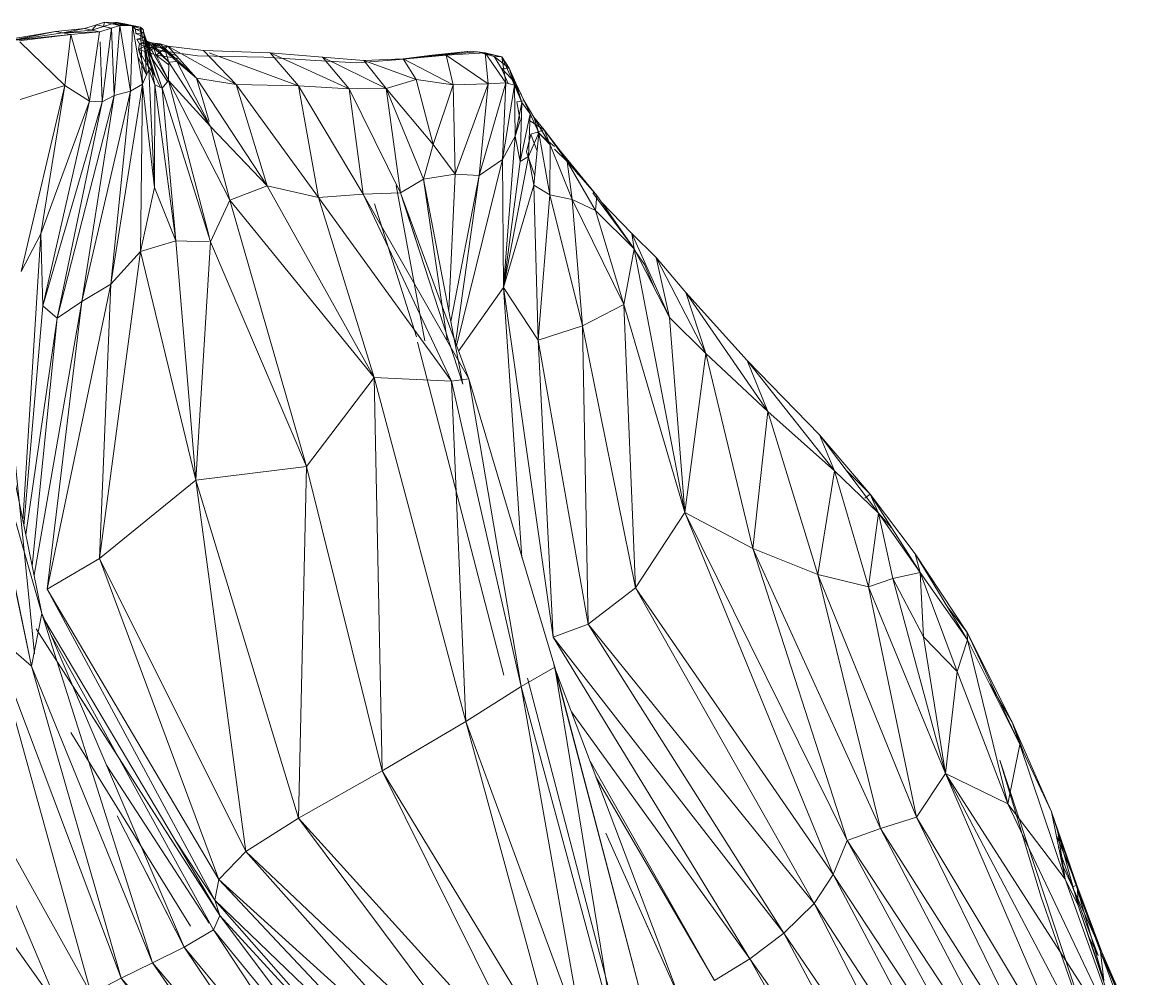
# Model space of a CAD drawing. Header units: millimetres. Extents: x -8591 to 211781, y -3000 to 31870.
# Drawn here: x -4726.5 to -4609.5, y 2641.4 to 2742.4 of the extents above; entities that cross this region are included whole.
import ezdxf

# ---------------------------------------------------------------- set-up
doc = ezdxf.new("R2010")
doc.units = ezdxf.units.MM
doc.layers.add('G-IMPT', color=8, linetype='Continuous', lineweight=9)
doc.layers.add('I-FURN', color=30, linetype='Continuous', lineweight=9)

# ---------------------------------------------------------------- blocks, each defined once
blk = doc.blocks.new('Artificial banana plant 1500mm - Family 4__C1-728657-Begane grond')
at = {"layer": 'G-IMPT'}
for p, q in [((-305.89, 85.25), (-305.03, 85.54)), ((-305.89, 85.25), (-305.03, 85.54)), ((-305.13, 85.09), (-305.03, 85.54)), ((-305.13, 85.09), (-305.03, 85.54)), ((-305.03, 85.54), (-303.68, 85.52)), ((-305.03, 85.54), (-303.68, 85.52)), ((-305.03, 85.54), (-304.27, 85.38)), ((-305.03, 85.54), (-304.27, 85.38)), ((-304.27, 85.38), (-303.68, 85.52)), ((-304.27, 85.38), (-303.68, 85.52)), ((-303.68, 85.52), (-302.92, 85.36)), ((-303.68, 85.52), (-302.92, 85.36)), ((-303.68, 85.52), (-302.82, 85.23)), ((-303.68, 85.52), (-302.82, 85.23)), ((-315.65, 83.65), (-310.2, 84.55)), ((-315.65, 83.65), (-310.2, 84.55)), ((-314.9, 83.6), (-310.2, 84.55)), ((-314.9, 83.6), (-310.2, 84.55)), ((-309.44, 84.41), (-314.9, 83.6)), ((-314.9, 83.6), (-309.44, 84.41)), ((-310.2, 84.55), (-307.15, 84.88)), ((-310.2, 84.55), (-307.15, 84.88)), ((-310.2, 84.55), (-309.44, 84.41)), ((-310.2, 84.55), (-309.44, 84.41)), ((-309.44, 84.41), (-307.15, 84.88)), ((-309.44, 84.41), (-307.15, 84.88)), ((-306.39, 84.71), (-309.44, 84.41)), ((-309.44, 84.41), (-306.39, 84.71)), ((-305.55, 84.54), (-309.44, 84.41)), ((-305.55, 84.54), (-309.44, 84.41)), ((-309.44, 84.41), (-308.61, 84.25)), ((-309.44, 84.41), (-308.61, 84.25)), ((-305.55, 84.54), (-308.61, 84.25)), ((-305.55, 84.54), (-308.61, 84.25)), ((-307.15, 84.88), (-305.89, 85.25)), ((-307.15, 84.88), (-305.89, 85.25)), ((-307.15, 84.88), (-306.39, 84.71)), ((-307.15, 84.88), (-306.39, 84.71)), ((-305.55, 84.54), (-306.63, 77.19)), ((-305.55, 84.54), (-306.63, 77.19)), ((-306.39, 84.71), (-305.89, 85.25)), ((-306.39, 84.71), (-305.89, 85.25)), ((-305.13, 85.09), (-306.39, 84.71)), ((-306.39, 84.71), (-305.13, 85.09)), ((-306.39, 84.71), (-305.55, 84.54)), ((-306.39, 84.71), (-305.55, 84.54)), ((-305.89, 85.25), (-305.13, 85.09)), ((-305.89, 85.25), (-305.13, 85.09)), ((-304.29, 84.91), (-305.55, 84.54)), ((-304.29, 84.91), (-305.55, 84.54)), ((-304.29, 84.91), (-305.27, 77.15)), ((-304.29, 84.91), (-305.27, 77.15)), ((-304.27, 85.38), (-305.13, 85.09)), ((-305.13, 85.09), (-304.27, 85.38)), ((-305.13, 85.09), (-304.29, 84.91)), ((-305.13, 85.09), (-304.29, 84.91)), ((-303.43, 85.2), (-304.29, 84.91)), ((-303.43, 85.2), (-304.29, 84.91)), ((-304.29, 84.91), (-304.02, 77.81)), ((-304.29, 84.91), (-304.02, 77.81)), ((-302.92, 85.36), (-304.27, 85.38)), ((-302.08, 85.2), (-304.27, 85.38)), ((-302.08, 85.2), (-304.27, 85.38)), ((-304.27, 85.38), (-303.43, 85.2)), ((-304.27, 85.38), (-303.43, 85.2)), ((-304.27, 85.38), (-302.92, 85.36)), ((-303.43, 85.2), (-304.02, 77.81)), ((-303.43, 85.2), (-304.02, 77.81)), ((-302.08, 85.2), (-303.43, 85.2)), ((-302.08, 85.2), (-303.43, 85.2)), ((-303.43, 85.2), (-302.29, 78.26)), ((-303.43, 85.2), (-302.29, 78.26)), ((-302.06, 85.13), (-302.92, 85.36)), ((-302.92, 85.36), (-302.08, 85.2)), ((-302.92, 85.36), (-302.08, 85.2)), ((-301.22, 85.01), (-302.92, 85.36)), ((-301.22, 85.01), (-302.92, 85.36)), ((-302.92, 85.36), (-302.06, 85.13)), ((-302.92, 85.36), (-302.82, 85.23)), ((-302.92, 85.36), (-302.82, 85.23)), ((-302.08, 85.2), (-302.29, 78.26)), ((-302.08, 85.2), (-302.29, 78.26)), ((-301.22, 85.01), (-302.08, 85.2)), ((-301.22, 85.01), (-302.08, 85.2)), ((-302.08, 85.2), (-301.02, 79)), ((-302.08, 85.2), (-301.02, 79)), ((-301.77, 84.8), (-302.06, 85.13)), ((-300.94, 84.76), (-302.06, 85.13)), ((-300.94, 84.76), (-302.06, 85.13)), ((-302.06, 85.13), (-301.22, 85.01)), ((-302.06, 85.13), (-301.22, 85.01)), ((-302.06, 85.13), (-301.77, 84.8)), ((-301.72, 84.34), (-301.77, 84.8)), ((-300.9, 84.41), (-301.77, 84.8)), ((-300.9, 84.41), (-301.77, 84.8)), ((-301.77, 84.8), (-300.94, 84.76)), ((-301.77, 84.8), (-300.94, 84.76)), ((-301.77, 84.8), (-301.72, 84.34)), ((-301.72, 84.34), (-300.9, 84.41)), ((-301.72, 84.34), (-300.9, 84.41)), ((-300.83, 83.93), (-301.72, 84.34)), ((-300.83, 83.93), (-301.72, 84.34)), ((-300.94, 84.76), (-301.22, 85.01)), ((-300.94, 84.76), (-301.22, 85.01)), ((-301.22, 85.01), (-300.34, 80.54)), ((-301.22, 85.01), (-300.34, 80.54)), ((-301.22, 85.01), (-301.02, 79)), ((-301.22, 85.01), (-301.02, 79)), ((-300.94, 84.76), (-299.73, 78.93)), ((-300.94, 84.76), (-299.73, 78.93)), ((-300.9, 84.41), (-300.94, 84.76)), ((-300.9, 84.41), (-300.94, 84.76)), ((-300.94, 84.76), (-300.34, 80.54)), ((-300.94, 84.76), (-300.34, 80.54)), ((-300.9, 84.41), (-298.95, 78.56)), ((-300.9, 84.41), (-298.95, 78.56)), ((-300.9, 84.41), (-299.73, 78.93)), ((-300.9, 84.41), (-299.73, 78.93)), ((-300.83, 83.93), (-300.9, 84.41)), ((-300.83, 83.93), (-300.9, 84.41)), ((-308.61, 84.25), (-314.9, 83.6)), ((-308.61, 84.25), (-314.9, 83.6)), ((-308.61, 84.25), (-314.09, 83.56)), ((-308.61, 84.25), (-314.09, 83.56)), ((-313.99, 83.46), (-309.22, 78.85)), ((-313.99, 83.46), (-309.22, 78.85)), ((-308.61, 84.25), (-309.22, 78.85)), ((-308.61, 84.25), (-309.22, 78.85)), ((-308.61, 84.25), (-306.63, 77.19)), ((-308.61, 84.25), (-306.63, 77.19)), ((-305.51, 83.46), (-305.27, 77.15)), ((-305.51, 83.46), (-305.27, 77.15)), ((-301.63, 83.77), (-300.83, 83.93)), ((-301.63, 83.77), (-300.83, 83.93)), ((-301.34, 83.26), (-301.63, 83.77)), ((-300.57, 83.53), (-301.63, 83.77)), ((-300.57, 83.53), (-301.63, 83.77)), ((-301.63, 83.77), (-301.34, 83.26)), ((-301.34, 83.26), (-301.45, 82.65)), ((-301.34, 83.26), (-301.45, 82.65)), ((-301.34, 83.26), (-300.57, 83.53)), ((-301.34, 83.26), (-300.57, 83.53)), ((-300.08, 83.36), (-301.34, 83.26)), ((-300.08, 83.36), (-301.34, 83.26)), ((-300.8, 82.99), (-301.34, 83.26)), ((-301.34, 83.26), (-300.8, 82.99)), ((-300.57, 83.53), (-300.83, 83.93)), ((-300.57, 83.53), (-300.83, 83.93)), ((-300.83, 83.93), (-298.95, 78.56)), ((-300.83, 83.93), (-298.95, 78.56)), ((-300.83, 83.93), (-298.29, 79.39)), ((-300.83, 83.93), (-298.29, 79.39)), ((-300.8, 82.99), (-300.08, 83.36)), ((-300.8, 82.99), (-300.08, 83.36)), ((-299.47, 83.3), (-300.8, 82.99)), ((-299.47, 83.3), (-300.8, 82.99)), ((-300.08, 83.36), (-300.57, 83.53)), ((-300.08, 83.36), (-300.57, 83.53)), ((-300.57, 83.53), (-298.26, 81.32)), ((-300.57, 83.53), (-298.26, 81.32)), ((-300.57, 83.53), (-298.29, 79.39)), ((-300.57, 83.53), (-298.29, 79.39)), ((-300.16, 82.86), (-299.47, 83.3)), ((-300.16, 82.86), (-299.47, 83.3)), ((-299.16, 83.27), (-300.16, 82.86)), ((-299.16, 83.27), (-300.16, 82.86)), ((-299.47, 83.3), (-300.08, 83.36)), ((-299.47, 83.3), (-300.08, 83.36)), ((-300.08, 83.36), (-298.62, 82.54)), ((-300.08, 83.36), (-298.62, 82.54)), ((-300.08, 83.36), (-298.26, 81.32)), ((-300.08, 83.36), (-298.26, 81.32)), ((-299.84, 82.81), (-299.16, 83.27)), ((-299.84, 82.81), (-299.16, 83.27)), ((-299.16, 83.27), (-299.47, 83.3)), ((-299.16, 83.27), (-299.47, 83.3)), ((-299.47, 83.3), (-297.4, 81.38)), ((-299.47, 83.3), (-297.4, 81.38)), ((-299.47, 83.3), (-298.62, 82.54)), ((-299.47, 83.3), (-298.62, 82.54)), ((-298.34, 83.02), (-299.16, 83.27)), ((-298.34, 83.02), (-299.16, 83.27)), ((-299.16, 83.27), (-295.32, 79.63)), ((-299.16, 83.27), (-295.32, 79.63)), ((-299.16, 83.27), (-297.4, 81.38)), ((-299.16, 83.27), (-297.4, 81.38)), ((-301.52, 81.92), (-300.65, 80.02)), ((-301.52, 81.92), (-300.65, 80.02)), ((-301.45, 82.65), (-300.8, 82.99)), ((-301.45, 82.65), (-300.8, 82.99)), ((-301.45, 82.65), (-300.78, 82.46)), ((-301.45, 82.65), (-300.78, 82.46)), ((-301.45, 82.65), (-300.65, 80.02)), ((-301.45, 82.65), (-300.65, 80.02)), ((-301.45, 82.65), (-300.68, 81.26)), ((-301.45, 82.65), (-300.68, 81.26)), ((-300.16, 82.86), (-300.8, 82.99)), ((-300.8, 82.99), (-300.16, 82.86)), ((-300.8, 82.99), (-300.78, 82.46)), ((-300.8, 82.99), (-300.78, 82.46)), ((-300.78, 82.46), (-300.16, 82.86)), ((-300.78, 82.46), (-300.16, 82.86)), ((-300.78, 82.46), (-300.45, 82.38)), ((-300.78, 82.46), (-300.45, 82.38)), ((-300.78, 82.46), (-300.68, 81.26)), ((-300.78, 82.46), (-300.68, 81.26)), ((-300.78, 82.46), (-299.68, 79.85)), ((-300.78, 82.46), (-299.68, 79.85)), ((-300.16, 82.86), (-300.45, 82.38)), ((-300.16, 82.86), (-300.45, 82.38)), ((-300.45, 82.38), (-299.84, 82.81)), ((-300.45, 82.38), (-299.84, 82.81)), ((-300.45, 82.38), (-299.59, 82.06)), ((-300.45, 82.38), (-299.59, 82.06)), ((-300.45, 82.38), (-299.68, 79.85)), ((-300.45, 82.38), (-299.68, 79.85)), ((-300.45, 82.38), (-298.38, 79.27)), ((-300.45, 82.38), (-298.38, 79.27)), ((-299.84, 82.81), (-300.16, 82.86)), ((-300.16, 82.86), (-299.84, 82.81)), ((-298.34, 83.02), (-299.84, 82.81)), ((-298.34, 83.02), (-299.84, 82.81)), ((-298.99, 82.51), (-299.84, 82.81)), ((-299.84, 82.81), (-298.99, 82.51)), ((-299.84, 82.81), (-299.59, 82.06)), ((-299.84, 82.81), (-299.59, 82.06)), ((-299.59, 82.06), (-298.99, 82.51)), ((-299.59, 82.06), (-298.99, 82.51)), ((-299.59, 82.06), (-297.18, 81.71)), ((-299.59, 82.06), (-297.18, 81.71)), ((-299.59, 82.06), (-298.24, 79.39)), ((-299.59, 82.06), (-298.24, 79.39)), ((-299.59, 82.06), (-298.26, 81.04)), ((-299.59, 82.06), (-298.26, 81.04)), ((-298.99, 82.51), (-298.34, 83.02)), ((-298.99, 82.51), (-298.34, 83.02)), ((-295.22, 82), (-298.99, 82.51)), ((-298.99, 82.51), (-295.22, 82)), ((-298.99, 82.51), (-297.47, 82.04)), ((-298.99, 82.51), (-297.47, 82.04)), ((-297.4, 81.38), (-298.62, 82.54)), ((-297.4, 81.38), (-298.62, 82.54)), ((-298.62, 82.54), (-298.26, 81.32)), ((-298.62, 82.54), (-298.26, 81.32)), ((-294.59, 82.54), (-298.34, 83.02)), ((-294.59, 82.54), (-298.34, 83.02)), ((-298.34, 83.02), (-291.12, 78.97)), ((-298.34, 83.02), (-291.12, 78.97)), ((-298.34, 83.02), (-295.32, 79.63)), ((-298.34, 83.02), (-295.32, 79.63)), ((-288.21, 81.85), (-295.22, 82)), ((-295.22, 82), (-288.21, 81.85)), ((-287.55, 82.3), (-294.59, 82.54)), ((-287.55, 82.3), (-294.59, 82.54)), ((-294.59, 82.54), (-291.12, 78.97)), ((-294.59, 82.54), (-291.12, 78.97)), ((-293.99, 82.32), (-284.56, 78.83)), ((-293.99, 82.32), (-284.56, 78.83)), ((-282, 81.85), (-287.55, 82.3)), ((-282, 81.85), (-287.55, 82.3)), ((-287.55, 82.3), (-279.21, 78.51)), ((-287.55, 82.3), (-279.21, 78.51)), ((-287.55, 82.3), (-284.56, 78.83)), ((-287.55, 82.3), (-284.56, 78.83)), ((-269.74, 82.07), (-274.25, 81.56)), ((-268.95, 82.07), (-274.25, 81.56)), ((-268.95, 82.07), (-274.25, 81.56)), ((-274.25, 81.56), (-270.47, 82.07)), ((-274.25, 81.56), (-270.47, 82.07)), ((-274.25, 81.56), (-269.74, 82.07)), ((-268.95, 82.07), (-273.49, 81.69)), ((-268.95, 82.07), (-273.49, 81.69)), ((-273.49, 81.65), (-270.47, 82.07)), ((-273.49, 81.65), (-270.47, 82.07)), ((-270.47, 82.07), (-266.38, 82.48)), ((-270.47, 82.07), (-266.38, 82.48)), ((-269.74, 82.07), (-266.38, 82.48)), ((-269.74, 82.07), (-266.38, 82.48)), ((-265.64, 82.4), (-269.74, 82.07)), ((-269.74, 82.07), (-265.64, 82.4)), ((-264.82, 82.3), (-268.95, 82.07)), ((-264.82, 82.3), (-268.95, 82.07)), ((-268.95, 82.07), (-264.52, 79.02)), ((-268.95, 82.07), (-264.52, 79.02)), ((-268.95, 82.07), (-268.19, 78.94)), ((-268.95, 82.07), (-268.19, 78.94)), ((-266.38, 82.48), (-265.64, 82.4)), ((-266.38, 82.48), (-265.64, 82.4)), ((-263.89, 81.92), (-265.64, 82.4)), ((-265.64, 82.4), (-264.82, 82.3)), ((-265.64, 82.4), (-264.82, 82.3)), ((-265.64, 82.4), (-263.89, 81.92)), ((-263.08, 81.88), (-264.82, 82.3)), ((-263.08, 81.88), (-264.82, 82.3)), ((-264.82, 82.3), (-262.65, 79.14)), ((-264.82, 82.3), (-262.65, 79.14)), ((-264.82, 82.3), (-264.52, 79.02)), ((-264.82, 82.3), (-264.52, 79.02)), ((-263.08, 81.88), (-264.81, 82.23)), ((-263.08, 81.88), (-264.81, 82.23)), ((-263.09, 80.66), (-263.89, 81.92)), ((-262.29, 80.69), (-263.89, 81.92)), ((-262.29, 80.69), (-263.89, 81.92)), ((-263.89, 81.92), (-263.08, 81.88)), ((-263.89, 81.92), (-263.08, 81.88)), ((-263.89, 81.92), (-263.09, 80.66)), ((-300.65, 80.02), (-300.68, 81.26)), ((-300.65, 80.02), (-300.68, 81.26)), ((-300.68, 81.26), (-299.68, 79.85)), ((-300.68, 81.26), (-299.68, 79.85)), ((-298.26, 81.32), (-298.29, 79.39)), ((-298.26, 81.32), (-298.29, 79.39)), ((-297.4, 81.38), (-298.26, 81.32)), ((-297.4, 81.38), (-298.26, 81.32)), ((-298.26, 81.32), (-293.85, 74.54)), ((-298.26, 81.32), (-293.85, 74.54)), ((-295.32, 79.63), (-297.4, 81.38)), ((-295.32, 79.63), (-297.4, 81.38)), ((-297.4, 81.38), (-293.99, 74.82)), ((-297.4, 81.38), (-293.99, 74.82)), ((-282.7, 81.51), (-288.21, 81.85)), ((-288.21, 81.85), (-282.7, 81.51)), ((-278.4, 81.25), (-282.7, 81.51)), ((-282.7, 81.51), (-278.4, 81.25)), ((-277.66, 81.49), (-282, 81.85)), ((-277.66, 81.49), (-282, 81.85)), ((-282, 81.85), (-275.28, 78.53)), ((-282, 81.85), (-275.28, 78.53)), ((-282, 81.85), (-279.21, 78.51)), ((-282, 81.85), (-279.21, 78.51)), ((-274.25, 81.56), (-278.4, 81.25)), ((-278.4, 81.25), (-274.25, 81.56)), ((-273.49, 81.69), (-277.66, 81.49)), ((-273.49, 81.69), (-277.66, 81.49)), ((-277.66, 81.49), (-272.11, 79.51)), ((-277.66, 81.49), (-272.11, 79.51)), ((-277.66, 81.49), (-275.28, 78.53)), ((-277.66, 81.49), (-275.28, 78.53)), ((-273.49, 81.69), (-268.19, 78.94)), ((-273.49, 81.69), (-268.19, 78.94)), ((-273.49, 81.69), (-272.11, 79.51)), ((-273.49, 81.69), (-272.11, 79.51)), ((-262.29, 80.69), (-263.08, 81.88)), ((-262.29, 80.69), (-263.08, 81.88)), ((-263.08, 81.88), (-261.72, 78.91)), ((-263.08, 81.88), (-261.72, 78.91)), ((-263.08, 81.88), (-262.65, 79.14)), ((-263.08, 81.88), (-262.65, 79.14)), ((-300.34, 80.54), (-301.02, 79)), ((-300.34, 80.54), (-301.02, 79)), ((-299.73, 78.93), (-300.34, 80.54)), ((-299.73, 78.93), (-300.34, 80.54)), ((-300.34, 80.54), (-299.76, 68.08)), ((-300.34, 80.54), (-299.76, 68.08)), ((-299.68, 79.85), (-299.12, 78.64)), ((-299.68, 79.85), (-299.12, 78.64)), ((-291.12, 78.97), (-295.32, 79.63)), ((-291.12, 78.97), (-295.32, 79.63)), ((-295.32, 79.63), (-287.87, 68.27)), ((-295.32, 79.63), (-287.87, 68.27)), ((-295.32, 79.63), (-293.99, 75.05)), ((-295.32, 79.63), (-293.99, 75.05)), ((-263.09, 80.66), (-262.29, 80.69)), ((-263.09, 80.66), (-262.29, 80.69)), ((-262.41, 79.08), (-263.09, 80.66)), ((-261.59, 79.09), (-263.09, 80.66)), ((-261.59, 79.09), (-263.09, 80.66)), ((-263.09, 80.66), (-262.41, 79.08)), ((-261.59, 79.09), (-262.29, 80.69)), ((-261.59, 79.09), (-262.29, 80.69)), ((-262.29, 80.69), (-260.97, 77.08)), ((-262.29, 80.69), (-260.97, 77.08)), ((-262.29, 80.69), (-261.72, 78.91)), ((-262.29, 80.69), (-261.72, 78.91)), ((-309.22, 78.85), (-313.95, 77.38)), ((-309.22, 78.85), (-313.95, 77.38)), ((-309.22, 78.85), (-313.83, 59.23)), ((-309.22, 78.85), (-313.83, 59.23)), ((-309.22, 78.85), (-311.78, 63.19)), ((-309.22, 78.85), (-311.78, 63.19)), ((-306.63, 77.19), (-309.22, 78.85)), ((-306.63, 77.19), (-309.22, 78.85)), ((-301.02, 79), (-304.38, 57.86)), ((-301.02, 79), (-304.38, 57.86)), ((-301.02, 79), (-302.29, 78.26)), ((-301.02, 79), (-302.29, 78.26)), ((-301.02, 79), (-301.23, 61.34)), ((-301.02, 79), (-301.23, 61.34)), ((-301.02, 79), (-299.76, 68.08)), ((-301.02, 79), (-299.76, 68.08)), ((-299.73, 78.93), (-299.76, 68.08)), ((-299.73, 78.93), (-299.76, 68.08)), ((-298.95, 78.56), (-299.73, 78.93)), ((-298.95, 78.56), (-299.73, 78.93)), ((-299.73, 78.93), (-297.52, 62.45)), ((-299.73, 78.93), (-297.52, 62.45)), ((-298.29, 79.39), (-298.95, 78.56)), ((-298.29, 79.39), (-298.95, 78.56)), ((-298.95, 78.56), (-293.85, 62.34)), ((-298.95, 78.56), (-293.85, 62.34)), ((-298.95, 78.56), (-297.52, 62.45)), ((-298.95, 78.56), (-297.52, 62.45)), ((-298.29, 79.39), (-293.85, 74.54)), ((-298.29, 79.39), (-293.85, 74.54)), ((-298.29, 79.39), (-291.79, 66.76)), ((-298.29, 79.39), (-291.79, 66.76)), ((-298.29, 79.39), (-293.99, 62.9)), ((-298.29, 79.39), (-293.99, 62.9)), ((-284.56, 78.83), (-291.12, 78.97)), ((-284.56, 78.83), (-291.12, 78.97)), ((-291.12, 78.97), (-282.45, 67.03)), ((-291.12, 78.97), (-282.45, 67.03)), ((-291.12, 78.97), (-287.87, 68.27)), ((-291.12, 78.97), (-287.87, 68.27)), ((-279.21, 78.51), (-284.56, 78.83)), ((-279.21, 78.51), (-284.56, 78.83)), ((-284.56, 78.83), (-277.72, 67.39)), ((-284.56, 78.83), (-277.72, 67.39)), ((-284.56, 78.83), (-282.45, 67.03)), ((-284.56, 78.83), (-282.45, 67.03)), ((-275.28, 78.53), (-279.21, 78.51)), ((-275.28, 78.53), (-279.21, 78.51)), ((-279.21, 78.51), (-273.77, 67.52)), ((-279.21, 78.51), (-273.77, 67.52)), ((-279.21, 78.51), (-277.72, 67.39)), ((-279.21, 78.51), (-277.72, 67.39)), ((-272.11, 79.51), (-275.28, 78.53)), ((-272.11, 79.51), (-275.28, 78.53)), ((-275.28, 78.53), (-270.31, 72.64)), ((-275.28, 78.53), (-270.31, 72.64)), ((-275.28, 78.53), (-271.34, 68.95)), ((-275.28, 78.53), (-271.34, 68.95)), ((-275.28, 78.53), (-273.77, 67.52)), ((-275.28, 78.53), (-273.77, 67.52)), ((-268.19, 78.94), (-272.11, 79.51)), ((-268.19, 78.94), (-272.11, 79.51)), ((-272.11, 79.51), (-270.31, 72.64)), ((-272.11, 79.51), (-270.31, 72.64)), ((-268.19, 78.94), (-270.31, 72.64)), ((-268.19, 78.94), (-270.31, 72.64)), ((-264.52, 79.02), (-268.19, 78.94)), ((-264.52, 79.02), (-268.19, 78.94)), ((-268.19, 78.94), (-267.98, 69.5)), ((-268.19, 78.94), (-267.98, 69.5)), ((-264.52, 79.02), (-267.98, 69.5)), ((-264.52, 79.02), (-267.98, 69.5)), ((-262.65, 79.14), (-265.45, 69.35)), ((-262.65, 79.14), (-265.45, 69.35)), ((-264.52, 79.02), (-265.45, 69.35)), ((-264.52, 79.02), (-265.45, 69.35)), ((-262.65, 79.14), (-264.52, 79.02)), ((-262.65, 79.14), (-264.52, 79.02)), ((-262.65, 79.14), (-262.99, 71.04)), ((-262.65, 79.14), (-262.99, 71.04)), ((-261.72, 78.91), (-262.99, 71.04)), ((-261.72, 78.91), (-262.99, 71.04)), ((-261.72, 78.91), (-262.65, 79.14)), ((-261.72, 78.91), (-262.65, 79.14)), ((-260.97, 77.08), (-261.72, 78.91)), ((-260.97, 77.08), (-261.72, 78.91)), ((-261.72, 78.91), (-261.67, 73.51)), ((-261.72, 78.91), (-261.67, 73.51)), ((-260.69, 77.25), (-261.59, 79.09)), ((-260.69, 77.25), (-261.59, 79.09)), ((-261.59, 79.09), (-260.08, 75.87)), ((-261.59, 79.09), (-260.08, 75.87)), ((-261.59, 79.09), (-260.97, 77.08)), ((-261.59, 79.09), (-260.97, 77.08)), ((-304.02, 77.81), (-310.05, 54.27)), ((-304.02, 77.81), (-310.05, 54.27)), ((-302.29, 78.26), (-307.44, 56.06)), ((-302.29, 78.26), (-307.44, 56.06)), ((-304.02, 77.81), (-307.44, 56.06)), ((-304.02, 77.81), (-307.44, 56.06)), ((-304.02, 77.81), (-305.27, 77.15)), ((-304.02, 77.81), (-305.27, 77.15)), ((-302.29, 78.26), (-304.38, 57.86)), ((-302.29, 78.26), (-304.38, 57.86)), ((-302.29, 78.26), (-304.02, 77.81)), ((-302.29, 78.26), (-304.02, 77.81)), ((-261.47, 77.12), (-260.69, 77.25)), ((-261.47, 77.12), (-260.69, 77.25)), ((-259.67, 75.52), (-260.69, 77.25)), ((-259.67, 75.52), (-260.69, 77.25)), ((-260.69, 77.25), (-259.16, 73.86)), ((-260.69, 77.25), (-259.16, 73.86)), ((-260.69, 77.25), (-260.08, 75.87)), ((-260.69, 77.25), (-260.08, 75.87)), ((-306.63, 77.19), (-311.78, 63.19)), ((-306.63, 77.19), (-311.78, 63.19)), ((-306.63, 77.19), (-311.56, 55.6)), ((-306.63, 77.19), (-311.56, 55.6)), ((-305.27, 77.15), (-311.56, 55.6)), ((-305.27, 77.15), (-311.56, 55.6)), ((-305.27, 77.15), (-310.05, 54.27)), ((-305.27, 77.15), (-310.05, 54.27)), ((-305.27, 77.15), (-306.63, 77.19)), ((-305.27, 77.15), (-306.63, 77.19)), ((-260.97, 77.08), (-261.67, 73.51)), ((-260.97, 77.08), (-261.67, 73.51)), ((-261.47, 77.12), (-261.13, 75.16)), ((-261.47, 77.12), (-261.13, 75.16)), ((-260.97, 77.08), (-261.13, 70.82)), ((-260.97, 77.08), (-261.13, 70.82)), ((-260.08, 75.87), (-260.97, 77.08)), ((-260.08, 75.87), (-260.97, 77.08)), ((-261.13, 75.16), (-261.65, 73.51)), ((-261.13, 75.16), (-261.65, 73.51)), ((-260.08, 75.87), (-261.13, 70.82)), ((-260.08, 75.87), (-261.13, 70.82)), ((-260.08, 75.87), (-260.26, 71.35)), ((-260.08, 75.87), (-260.26, 71.35)), ((-258.58, 74.18), (-260.22, 75.2)), ((-258.58, 74.18), (-260.22, 75.2)), ((-259.16, 73.86), (-260.08, 75.87)), ((-259.16, 73.86), (-260.08, 75.87)), ((-258.58, 74.18), (-259.67, 75.52)), ((-258.58, 74.18), (-259.67, 75.52)), ((-259.67, 75.52), (-257.97, 72.61)), ((-259.67, 75.52), (-257.97, 72.61)), ((-259.67, 75.52), (-259.16, 73.86)), ((-259.67, 75.52), (-259.16, 73.86)), ((-287.87, 68.27), (-293.85, 74.54)), ((-287.87, 68.27), (-293.85, 74.54)), ((-293.85, 74.54), (-291.79, 66.76)), ((-293.85, 74.54), (-291.79, 66.76)), ((-260, 73.73), (-260.46, 71.87)), ((-260, 73.73), (-260.46, 71.87)), ((-259.16, 73.86), (-260.26, 71.35)), ((-259.16, 73.86), (-260.26, 71.35)), ((-260, 73.73), (-259.32, 73.94)), ((-260, 73.73), (-259.32, 73.94)), ((-260, 73.73), (-259.34, 71.93)), ((-260, 73.73), (-259.34, 71.93)), ((-259.16, 73.86), (-259.67, 68.34)), ((-259.16, 73.86), (-259.67, 68.34)), ((-259.32, 73.94), (-258.58, 74.18)), ((-259.32, 73.94), (-258.58, 74.18)), ((-257.49, 72.43), (-259.32, 73.94)), ((-257.49, 72.43), (-259.32, 73.94)), ((-257.97, 72.61), (-259.16, 73.86)), ((-257.97, 72.61), (-259.16, 73.86)), ((-259.16, 73.86), (-258.01, 67.3)), ((-259.16, 73.86), (-258.01, 67.3)), ((-256.87, 71.92), (-258.58, 74.18)), ((-256.87, 71.92), (-258.58, 74.18)), ((-258.58, 74.18), (-256.16, 70.82)), ((-258.58, 74.18), (-256.16, 70.82)), ((-258.58, 74.18), (-257.97, 72.61)), ((-258.58, 74.18), (-257.97, 72.61)), ((-270.31, 72.64), (-271.34, 68.95)), ((-270.31, 72.64), (-271.34, 68.95)), ((-267.98, 69.5), (-270.31, 72.64)), ((-267.98, 69.5), (-270.31, 72.64)), ((-261.67, 73.51), (-262.99, 71.04)), ((-261.67, 73.51), (-262.99, 71.04)), ((-261.67, 73.51), (-262.89, 57.52)), ((-261.67, 73.51), (-262.89, 57.52)), ((-261.13, 70.82), (-261.67, 73.51)), ((-261.13, 70.82), (-261.67, 73.51)), ((-257.97, 72.61), (-258.01, 67.3)), ((-257.97, 72.61), (-258.01, 67.3)), ((-257.97, 72.61), (-255.64, 66.83)), ((-257.97, 72.61), (-255.64, 66.83)), ((-260.46, 71.87), (-259.58, 69.31)), ((-260.46, 71.87), (-259.58, 69.31)), ((-256.16, 70.82), (-257.49, 72.13)), ((-256.16, 70.82), (-257.49, 72.13)), ((-256.87, 71.92), (-253.03, 67.24)), ((-256.87, 71.92), (-253.03, 67.24)), ((-254.96, 69.44), (-256.87, 71.92)), ((-254.96, 69.44), (-256.87, 71.92)), ((-262.99, 71.04), (-267.85, 51.37)), ((-262.99, 71.04), (-267.85, 51.37)), ((-262.99, 71.04), (-265.45, 69.35)), ((-262.99, 71.04), (-265.45, 69.35)), ((-262.99, 71.04), (-262.89, 57.52)), ((-262.99, 71.04), (-262.89, 57.52)), ((-260.26, 71.35), (-262.89, 57.52)), ((-260.26, 71.35), (-262.89, 57.52)), ((-261.13, 70.82), (-262.89, 57.52)), ((-261.13, 70.82), (-262.89, 57.52)), ((-260.26, 71.35), (-261.13, 70.82)), ((-260.26, 71.35), (-261.13, 70.82)), ((-259.67, 68.34), (-260.26, 71.35)), ((-259.67, 68.34), (-260.26, 71.35)), ((-253.03, 67.24), (-256.16, 70.82)), ((-253.03, 67.24), (-256.16, 70.82)), ((-256.16, 70.82), (-253.17, 65.64)), ((-256.16, 70.82), (-253.17, 65.64)), ((-256.16, 70.82), (-255.64, 66.83)), ((-256.16, 70.82), (-255.64, 66.83)), ((-267.98, 69.5), (-271.34, 68.95)), ((-267.98, 69.5), (-271.34, 68.95)), ((-267.98, 69.5), (-268.68, 55.14)), ((-267.98, 69.5), (-268.68, 55.14)), ((-265.45, 69.35), (-268.45, 53.94)), ((-265.45, 69.35), (-268.45, 53.94)), ((-265.45, 69.35), (-267.98, 69.5)), ((-265.45, 69.35), (-267.98, 69.5)), ((-265.45, 69.35), (-267.95, 51.65)), ((-265.45, 69.35), (-267.95, 51.65)), ((-299.76, 68.08), (-301.23, 61.34)), ((-299.76, 68.08), (-301.23, 61.34)), ((-297.52, 62.45), (-299.76, 68.08)), ((-297.52, 62.45), (-299.76, 68.08)), ((-287.87, 68.27), (-291.79, 66.76)), ((-287.87, 68.27), (-291.79, 66.76)), ((-282.45, 67.03), (-287.87, 68.27)), ((-282.45, 67.03), (-287.87, 68.27)), ((-287.87, 68.27), (-276.55, 48.02)), ((-287.87, 68.27), (-276.55, 48.02)), ((-274.24, 68.31), (-271.19, 51.88)), ((-271.34, 68.95), (-273.77, 67.52)), ((-271.34, 68.95), (-273.77, 67.52)), ((-271.34, 68.95), (-270.49, 63.2)), ((-271.34, 68.95), (-268.84, 51.96)), ((-271.34, 68.95), (-267.18, 47.31)), ((-271.34, 68.95), (-267.18, 47.31)), ((-259.67, 68.34), (-262.89, 57.52)), ((-259.67, 68.34), (-262.89, 57.52)), ((-258.01, 67.3), (-259.67, 68.34)), ((-258.01, 67.3), (-259.67, 68.34)), ((-259.67, 68.34), (-259.22, 51.97)), ((-259.67, 68.34), (-259.22, 51.97)), ((-291.79, 66.76), (-293.85, 62.34)), ((-291.79, 66.76), (-293.85, 62.34)), ((-291.79, 66.76), (-276.55, 48.02)), ((-291.79, 66.76), (-276.55, 48.02)), ((-291.79, 66.76), (-283.71, 38.62)), ((-291.79, 66.76), (-283.71, 38.62)), ((-277.72, 67.39), (-282.45, 67.03)), ((-277.72, 67.39), (-282.45, 67.03)), ((-282.45, 67.03), (-268.38, 47.64)), ((-282.45, 67.03), (-268.38, 47.64)), ((-282.45, 67.03), (-276.55, 48.02)), ((-282.45, 67.03), (-276.55, 48.02)), ((-273.77, 67.52), (-277.72, 67.39)), ((-273.77, 67.52), (-277.72, 67.39)), ((-277.72, 67.39), (-266.57, 47.87)), ((-277.72, 67.39), (-266.57, 47.87)), ((-277.72, 67.39), (-268.38, 47.64)), ((-277.72, 67.39), (-268.38, 47.64)), ((-273.77, 67.52), (-271.88, 61.72)), ((-273.77, 67.52), (-267.18, 47.31)), ((-273.77, 67.52), (-266.57, 47.87)), ((-273.77, 67.52), (-266.57, 47.87)), ((-258.01, 67.3), (-259.22, 51.97)), ((-258.01, 67.3), (-259.22, 51.97)), ((-255.64, 66.83), (-258.01, 67.3)), ((-255.64, 66.83), (-258.01, 67.3)), ((-258.01, 67.3), (-254.53, 53.46)), ((-258.01, 67.3), (-254.53, 53.46)), ((-250.18, 55.74), (-255.64, 66.83)), ((-250.18, 55.74), (-255.64, 66.83)), ((-253.17, 65.64), (-255.64, 66.83)), ((-253.17, 65.64), (-255.64, 66.83)), ((-255.64, 66.83), (-254.53, 53.46)), ((-255.64, 66.83), (-254.53, 53.46)), ((-253.47, 67.51), (-249.07, 61.61)), ((-253.47, 67.51), (-249.07, 61.61)), ((-253.03, 67.24), (-253.17, 65.64)), ((-253.03, 67.24), (-253.17, 65.64)), ((-249.07, 61.61), (-253.03, 67.24)), ((-249.07, 61.61), (-253.03, 67.24)), ((-276.52, 66.37), (-272.07, 52.3)), ((-249.07, 61.61), (-253.17, 65.64)), ((-249.07, 61.61), (-253.17, 65.64)), ((-250.18, 55.74), (-253.17, 65.64)), ((-250.18, 55.74), (-253.17, 65.64)), ((-249.34, 63.24), (-252.57, 66.58)), ((-249.34, 63.24), (-252.57, 66.58)), ((-311.78, 63.19), (-313.83, 59.23)), ((-311.78, 63.19), (-313.83, 59.23)), ((-311.78, 63.19), (-313.65, 32.83)), ((-311.78, 63.19), (-313.65, 32.83)), ((-311.56, 55.6), (-311.78, 63.19)), ((-311.56, 55.6), (-311.78, 63.19)), ((-246.76, 60.7), (-249.34, 63.24)), ((-246.76, 60.7), (-249.34, 63.24)), ((-249.34, 63.24), (-245.37, 54.37)), ((-249.34, 63.24), (-245.37, 54.37)), ((-249.34, 63.24), (-249.07, 61.61)), ((-249.34, 63.24), (-249.07, 61.61)), ((-297.52, 62.45), (-301.23, 61.34)), ((-297.52, 62.45), (-301.23, 61.34)), ((-293.99, 62.35), (-297.52, 62.45)), ((-293.99, 62.35), (-297.52, 62.45)), ((-297.52, 62.45), (-295.4, 37.19)), ((-297.52, 62.45), (-295.4, 37.19)), ((-293.85, 62.34), (-295.4, 37.19)), ((-293.85, 62.34), (-295.4, 37.19)), ((-293.85, 62.34), (-283.71, 38.62)), ((-293.85, 62.34), (-283.71, 38.62)), ((-301.23, 61.34), (-305.56, 28.89)), ((-301.23, 61.34), (-305.56, 28.89)), ((-301.23, 61.34), (-304.38, 57.86)), ((-301.23, 61.34), (-304.38, 57.86)), ((-301.23, 61.34), (-295.4, 37.19)), ((-301.23, 61.34), (-295.4, 37.19)), ((-249.07, 61.61), (-250.18, 55.74)), ((-249.07, 61.61), (-250.18, 55.74)), ((-245.37, 54.37), (-249.07, 61.61)), ((-245.37, 54.37), (-249.07, 61.61)), ((-249.07, 61.61), (-243.74, 33.77)), ((-249.07, 61.61), (-243.74, 33.77)), ((-248.86, 61.21), (-247.99, 59.94)), ((-248.86, 61.21), (-247.99, 59.94)), ((-247.99, 59.94), (-246.97, 57.51)), ((-247.99, 59.94), (-246.97, 57.51)), ((-243.64, 56.98), (-246.76, 60.7)), ((-243.64, 56.98), (-246.76, 60.7)), ((-246.76, 60.7), (-241.5, 50.54)), ((-246.76, 60.7), (-241.5, 50.54)), ((-246.76, 60.7), (-245.37, 54.37)), ((-246.76, 60.7), (-245.37, 54.37)), ((-304.38, 57.86), (-311.08, 25.68)), ((-304.38, 57.86), (-311.08, 25.68)), ((-304.38, 57.86), (-307.44, 56.06)), ((-304.38, 57.86), (-307.44, 56.06)), ((-304.38, 57.86), (-305.56, 28.89)), ((-304.38, 57.86), (-305.56, 28.89)), ((-262.89, 57.52), (-267.64, 50.79)), ((-262.89, 57.52), (-267.64, 50.79)), ((-259.22, 51.97), (-262.89, 57.52)), ((-259.22, 51.97), (-262.89, 57.52)), ((-262.89, 57.52), (-257.63, 20.59)), ((-262.89, 57.52), (-257.63, 20.59)), ((-262.89, 57.52), (-260.94, 29.02)), ((-262.89, 57.52), (-260.94, 29.02)), ((-237.14, 49.8), (-243.64, 56.98)), ((-237.14, 49.8), (-243.64, 56.98)), ((-243.64, 56.98), (-234.95, 44.42)), ((-243.64, 56.98), (-234.95, 44.42)), ((-243.64, 56.98), (-241.5, 50.54)), ((-243.64, 56.98), (-241.5, 50.54)), ((-311.56, 55.6), (-313.55, 32.34)), ((-311.56, 55.6), (-313.55, 32.34)), ((-307.44, 56.06), (-312.48, 27.14)), ((-307.44, 56.06), (-312.48, 27.14)), ((-310.05, 54.27), (-311.56, 55.6)), ((-310.05, 54.27), (-311.56, 55.6)), ((-307.44, 56.06), (-311.08, 25.68)), ((-307.44, 56.06), (-311.08, 25.68)), ((-307.44, 56.06), (-310.05, 54.27)), ((-307.44, 56.06), (-310.05, 54.27)), ((-250.18, 55.74), (-254.53, 53.46)), ((-250.18, 55.74), (-254.53, 53.46)), ((-243.74, 33.77), (-250.18, 55.74)), ((-243.74, 33.77), (-250.18, 55.74)), ((-250.18, 55.74), (-248.96, 25.8)), ((-250.18, 55.74), (-248.96, 25.8)), ((-318.11, 54.44), (-311.65, 23.11)), ((-318.11, 54.44), (-311.65, 23.11)), ((-310.05, 54.27), (-313.36, 31.42)), ((-310.05, 54.27), (-313.36, 31.42)), ((-310.05, 54.27), (-312.69, 28.14)), ((-310.05, 54.27), (-312.69, 28.14)), ((-241.5, 50.54), (-245.37, 54.37)), ((-241.5, 50.54), (-245.37, 54.37)), ((-245.37, 54.37), (-243.74, 33.77)), ((-245.37, 54.37), (-243.74, 33.77)), ((-320.22, 52.9), (-311.65, 23.11)), ((-320.22, 52.9), (-311.65, 23.11)), ((-320.22, 52.9), (-312.74, 17.52)), ((-320.22, 52.9), (-312.74, 17.52)), ((-254.53, 53.46), (-259.22, 51.97)), ((-254.53, 53.46), (-259.22, 51.97)), ((-248.96, 25.8), (-254.53, 53.46)), ((-248.96, 25.8), (-254.53, 53.46)), ((-254.53, 53.46), (-253.95, 21.96)), ((-254.53, 53.46), (-253.95, 21.96)), ((-315.76, 51.78), (-312.42, 18.82)), ((-315.76, 51.78), (-312.42, 18.82)), ((-271.96, 51.76), (-262.84, 16.58)), ((-259.22, 51.97), (-253.95, 21.96)), ((-259.22, 51.97), (-253.95, 21.96)), ((-259.22, 51.97), (-257.63, 20.59)), ((-259.22, 51.97), (-257.63, 20.59)), ((-241.5, 50.54), (-243.74, 33.77)), ((-241.5, 50.54), (-243.74, 33.77)), ((-234.95, 44.42), (-241.5, 50.54)), ((-234.95, 44.42), (-241.5, 50.54)), ((-241.5, 50.54), (-236.54, 29.97)), ((-241.5, 50.54), (-236.54, 29.97)), ((-319.39, 49.56), (-312.74, 17.52)), ((-319.39, 49.56), (-312.74, 17.52)), ((-229.52, 41.96), (-237.14, 49.8)), ((-229.52, 41.96), (-237.14, 49.8)), ((-237.14, 49.8), (-227.94, 38.17)), ((-237.14, 49.8), (-227.94, 38.17)), ((-237.14, 49.8), (-234.95, 44.42)), ((-237.14, 49.8), (-234.95, 44.42)), ((-276.55, 48.02), (-283.71, 38.62)), ((-276.55, 48.02), (-283.71, 38.62)), ((-268.38, 47.64), (-276.55, 48.02)), ((-268.38, 47.64), (-276.55, 48.02)), ((-276.55, 48.02), (-266.87, 11.69)), ((-276.55, 48.02), (-266.87, 11.69)), ((-276.55, 48.02), (-275.72, 6.47)), ((-276.55, 48.02), (-275.72, 6.47)), ((-266.57, 47.87), (-268.38, 47.64)), ((-266.57, 47.87), (-268.38, 47.64)), ((-268.38, 47.64), (-261.04, 15.38)), ((-268.38, 47.64), (-261.04, 15.38)), ((-268.38, 47.64), (-266.87, 11.69)), ((-268.38, 47.64), (-266.87, 11.69)), ((-266.57, 47.87), (-257.47, 17.41)), ((-266.57, 47.87), (-257.47, 17.41)), ((-266.57, 47.87), (-261.04, 15.38)), ((-266.57, 47.87), (-261.04, 15.38)), ((-234.95, 44.42), (-236.54, 29.97)), ((-234.95, 44.42), (-236.54, 29.97)), ((-227.94, 38.17), (-234.95, 44.42)), ((-227.94, 38.17), (-234.95, 44.42)), ((-234.95, 44.42), (-229.7, 27.2)), ((-234.95, 44.42), (-229.7, 27.2)), ((-224.16, 35.7), (-229.52, 41.96)), ((-224.16, 35.7), (-229.52, 41.96)), ((-229.52, 41.96), (-223.28, 33.68)), ((-229.52, 41.96), (-223.28, 33.68)), ((-229.52, 41.96), (-227.94, 38.17)), ((-229.52, 41.96), (-227.94, 38.17)), ((-283.71, 38.62), (-295.4, 37.19)), ((-283.71, 38.62), (-295.4, 37.19)), ((-283.71, 38.62), (-284.55, 1.49)), ((-283.71, 38.62), (-284.55, 1.49)), ((-283.71, 38.62), (-275.72, 6.47)), ((-283.71, 38.62), (-275.72, 6.47)), ((-227.94, 38.17), (-229.7, 27.2)), ((-227.94, 38.17), (-229.7, 27.2)), ((-223.28, 33.68), (-227.94, 38.17)), ((-223.28, 33.68), (-227.94, 38.17)), ((-227.94, 38.17), (-224.35, 25.91)), ((-227.94, 38.17), (-224.35, 25.91)), ((-224.16, 35.7), (-226.67, 38.18)), ((-224.16, 35.7), (-226.67, 38.18)), ((-295.4, 37.19), (-305.56, 28.89)), ((-295.4, 37.19), (-305.56, 28.89)), ((-295.4, 37.19), (-284.55, 1.49)), ((-295.4, 37.19), (-284.55, 1.49)), ((-295.4, 37.19), (-290.1, -2.06)), ((-295.4, 37.19), (-290.1, -2.06)), ((-224.72, 35.28), (-224.16, 35.7)), ((-224.72, 35.28), (-224.16, 35.7)), ((-219.42, 29.39), (-224.16, 35.7)), ((-219.42, 29.39), (-224.16, 35.7)), ((-224.16, 35.7), (-218.88, 27.44)), ((-224.16, 35.7), (-218.88, 27.44)), ((-224.16, 35.7), (-223.28, 33.68)), ((-224.16, 35.7), (-223.28, 33.68)), ((-243.74, 33.77), (-248.96, 25.8)), ((-243.74, 33.77), (-248.96, 25.8)), ((-236.54, 29.97), (-243.74, 33.77)), ((-236.54, 29.97), (-243.74, 33.77)), ((-243.74, 33.77), (-226.59, -0.89)), ((-243.74, 33.77), (-226.59, -0.89)), ((-243.74, 33.77), (-228.05, -4.48)), ((-243.74, 33.77), (-228.05, -4.48)), ((-223.28, 33.68), (-224.35, 25.91)), ((-223.28, 33.68), (-224.35, 25.91)), ((-221.86, 32.11), (-223.28, 33.68)), ((-221.86, 32.11), (-223.28, 33.68)), ((-218.88, 27.44), (-223.28, 33.68)), ((-218.88, 27.44), (-223.28, 33.68)), ((-223.28, 33.68), (-221.75, 26.78)), ((-223.28, 33.68), (-221.75, 26.78)), ((-229.7, 27.2), (-236.54, 29.97)), ((-229.7, 27.2), (-236.54, 29.97)), ((-236.54, 29.97), (-223.05, 0.39)), ((-236.54, 29.97), (-223.05, 0.39)), ((-236.54, 29.97), (-226.59, -0.89)), ((-236.54, 29.97), (-226.59, -0.89)), ((-213.92, 21.1), (-219.42, 29.39)), ((-213.92, 21.1), (-219.42, 29.39)), ((-219.42, 29.39), (-213.87, 20.31)), ((-219.42, 29.39), (-213.87, 20.31)), ((-219.42, 29.39), (-218.88, 27.44)), ((-219.42, 29.39), (-218.88, 27.44)), ((-305.56, 28.89), (-311.08, 25.68)), ((-305.56, 28.89), (-311.08, 25.68)), ((-305.56, 28.89), (-290.1, -2.06)), ((-305.56, 28.89), (-290.1, -2.06)), ((-305.56, 28.89), (-292.95, -4.99)), ((-305.56, 28.89), (-292.95, -4.99)), ((-224.35, 25.91), (-229.7, 27.2)), ((-224.35, 25.91), (-229.7, 27.2)), ((-229.7, 27.2), (-219.28, 1.59)), ((-229.7, 27.2), (-219.28, 1.59)), ((-229.7, 27.2), (-223.05, 0.39)), ((-229.7, 27.2), (-223.05, 0.39)), ((-218.88, 27.44), (-221.75, 26.78)), ((-218.88, 27.44), (-221.75, 26.78)), ((-213.87, 20.31), (-218.88, 27.44)), ((-213.87, 20.31), (-218.88, 27.44)), ((-218.88, 27.44), (-214.98, 16.98)), ((-218.88, 27.44), (-214.98, 16.98)), ((-218.88, 27.44), (-218.53, 20.63)), ((-218.88, 27.44), (-218.53, 20.63)), ((-248.96, 25.8), (-253.95, 21.96)), ((-248.96, 25.8), (-253.95, 21.96)), ((-228.05, -4.48), (-248.96, 25.8)), ((-228.05, -4.48), (-248.96, 25.8)), ((-248.96, 25.8), (-230.07, -7.53)), ((-248.96, 25.8), (-230.07, -7.53)), ((-221.75, 26.78), (-224.35, 25.91)), ((-221.75, 26.78), (-224.35, 25.91)), ((-224.35, 25.91), (-216.2, 6.19)), ((-224.35, 25.91), (-216.2, 6.19)), ((-224.35, 25.91), (-219.28, 1.59)), ((-224.35, 25.91), (-219.28, 1.59)), ((-218.53, 20.63), (-221.75, 26.78)), ((-218.53, 20.63), (-221.75, 26.78)), ((-221.75, 26.78), (-216.2, 6.19)), ((-221.75, 26.78), (-216.2, 6.19)), ((-311.08, 25.68), (-292.95, -4.99)), ((-311.08, 25.68), (-292.95, -4.99)), ((-311.08, 25.68), (-293.39, -7.18)), ((-311.08, 25.68), (-293.39, -7.18)), ((-213.92, 21.1), (-216.01, 23.82)), ((-213.92, 21.1), (-216.01, 23.82)), ((-311.65, 23.11), (-312.74, 17.52)), ((-311.65, 23.11), (-312.74, 17.52)), ((-311.65, 23.11), (-296.61, -12.16)), ((-311.65, 23.11), (-296.61, -12.16)), ((-311.65, 23.11), (-299.96, -13.81)), ((-311.65, 23.11), (-299.96, -13.81)), ((-311.33, 22.35), (-292.86, -8.79)), ((-311.33, 22.35), (-292.86, -8.79)), ((-312.74, 17.52), (-317.11, 21.3)), ((-312.74, 17.52), (-317.11, 21.3)), ((-317.11, 21.3), (-303.28, -15.42)), ((-317.11, 21.3), (-303.28, -15.42)), ((-317.11, 21.3), (-306.43, -17.08)), ((-317.11, 21.3), (-306.43, -17.08)), ((-312.25, 21.46), (-292.86, -8.79)), ((-253.95, 21.96), (-257.63, 20.59)), ((-253.95, 21.96), (-257.63, 20.59)), ((-230.07, -7.53), (-253.95, 21.96)), ((-230.07, -7.53), (-253.95, 21.96)), ((-253.95, 21.96), (-233.27, -10.66)), ((-253.95, 21.96), (-233.27, -10.66)), ((-209.17, 11.62), (-213.92, 21.1)), ((-209.17, 11.62), (-213.92, 21.1)), ((-213.92, 21.1), (-208.33, 9.25)), ((-213.92, 21.1), (-208.33, 9.25)), ((-213.92, 21.1), (-213.87, 20.31)), ((-213.92, 21.1), (-213.87, 20.31)), ((-310.66, 20.8), (-293.53, -10.33)), ((-310.66, 20.8), (-293.53, -10.33)), ((-257.63, 20.59), (-233.27, -10.66)), ((-257.63, 20.59), (-233.27, -10.66)), ((-257.63, 20.59), (-236.86, -13.37)), ((-257.63, 20.59), (-236.86, -13.37)), ((-214.98, 16.98), (-218.53, 20.63)), ((-214.98, 16.98), (-218.53, 20.63)), ((-218.53, 20.63), (-216.2, 6.19)), ((-218.53, 20.63), (-216.2, 6.19)), ((-213.87, 20.31), (-214.98, 16.98)), ((-213.87, 20.31), (-214.98, 16.98)), ((-208.33, 9.25), (-213.87, 20.31)), ((-208.33, 9.25), (-213.87, 20.31)), ((-213.87, 20.31), (-209.62, 2.98)), ((-213.87, 20.31), (-209.62, 2.98)), ((-257.59, 17.68), (-247.83, -19.25)), ((-312.74, 17.52), (-299.96, -13.81)), ((-312.74, 17.52), (-299.96, -13.81)), ((-312.74, 17.52), (-303.28, -15.42)), ((-312.74, 17.52), (-303.28, -15.42)), ((-257.47, 17.41), (-261.04, 15.38)), ((-257.47, 17.41), (-261.04, 15.38)), ((-257.49, 17.46), (-257.47, 17.41)), ((-257.49, 17.46), (-257.47, 17.41)), ((-257.49, 17.41), (-244.28, -17.6)), ((-257.49, 17.41), (-244.28, -17.6)), ((-257.47, 17.41), (-247.83, -19.25)), ((-257.47, 17.41), (-247.83, -19.25)), ((-257.47, 17.41), (-251.23, -20.76)), ((-257.47, 17.41), (-251.23, -20.76)), ((-214.98, 16.98), (-216.2, 6.19)), ((-214.98, 16.98), (-216.2, 6.19)), ((-209.62, 2.98), (-214.98, 16.98)), ((-209.62, 2.98), (-214.98, 16.98)), ((-308.36, 15.4), (-292.86, -8.79)), ((-261.04, 15.38), (-266.87, 11.69)), ((-261.04, 15.38), (-266.87, 11.69)), ((-261.04, 15.38), (-251.23, -20.76)), ((-261.04, 15.38), (-251.23, -20.76)), ((-261.04, 15.38), (-254.35, -22.33)), ((-261.04, 15.38), (-254.35, -22.33)), ((-260.37, 16.25), (-250.67, -20.79)), ((-209.17, 11.62), (-211.53, 15.64)), ((-209.17, 11.62), (-211.53, 15.64)), ((-323.14, 12.84), (-306.43, -17.08)), ((-323.14, 12.84), (-306.43, -17.08)), ((-323.14, 12.84), (-309.69, -18.84)), ((-323.14, 12.84), (-309.69, -18.84)), ((-255.71, 12.69), (-236.86, -13.37)), ((-255.71, 12.69), (-236.86, -13.37)), ((-266.87, 11.69), (-275.72, 6.47)), ((-266.87, 11.69), (-275.72, 6.47)), ((-266.87, 11.69), (-254.35, -22.33)), ((-266.87, 11.69), (-254.35, -22.33)), ((-266.87, 11.69), (-257.08, -24.17)), ((-266.87, 11.69), (-257.08, -24.17)), ((-209.17, 11.62), (-205.01, 2.15)), ((-209.17, 11.62), (-205.01, 2.15)), ((-207.95, 8.44), (-209.17, 11.62)), ((-207.95, 8.44), (-209.17, 11.62)), ((-209.17, 11.62), (-208.33, 9.25)), ((-209.17, 11.62), (-208.33, 9.25)), ((-308.61, 10.52), (-295.94, -9.93)), ((-308.61, 10.52), (-295.94, -9.93)), ((-329.62, 9.1), (-309.69, -18.84)), ((-329.62, 9.1), (-309.69, -18.84)), ((-208.33, 9.25), (-209.62, 2.98)), ((-208.33, 9.25), (-209.62, 2.98)), ((-205.01, 2.15), (-208.33, 9.25)), ((-205.01, 2.15), (-208.33, 9.25)), ((-208.33, 9.25), (-203.57, -4.96)), ((-208.33, 9.25), (-203.57, -4.96)), ((-304.82, 7.09), (-293.99, -9.61)), ((-304.82, 7.09), (-293.99, -9.61)), ((-253.75, 7.51), (-240.61, -15.68)), ((-253.75, 7.51), (-240.61, -15.68)), ((-210.47, 7.6), (-201.13, -20.71)), ((-210.47, 7.6), (-206.08, -6.87)), ((-275.72, 6.47), (-284.55, 1.49)), ((-275.72, 6.47), (-284.55, 1.49)), ((-275.72, 6.47), (-257.08, -24.17)), ((-275.72, 6.47), (-257.08, -24.17)), ((-275.72, 6.47), (-259.49, -26.15)), ((-275.72, 6.47), (-259.49, -26.15)), ((-216.2, 6.19), (-219.28, 1.59)), ((-216.2, 6.19), (-219.28, 1.59)), ((-209.62, 2.98), (-216.2, 6.19)), ((-209.62, 2.98), (-216.2, 6.19)), ((-196.76, -24), (-216.2, 6.19)), ((-196.76, -24), (-216.2, 6.19)), ((-216.2, 6.19), (-198.91, -26.66)), ((-216.2, 6.19), (-198.91, -26.66)), ((-216.2, 6.19), (-201.29, -28.37)), ((-216.2, 6.19), (-201.29, -28.37)), ((-253.12, 5.83), (-240.61, -15.68)), ((-253.12, 5.83), (-240.61, -15.68)), ((-203.57, -4.96), (-209.62, 2.98)), ((-203.57, -4.96), (-209.62, 2.98)), ((-209.62, 2.98), (-196.76, -24)), ((-209.62, 2.98), (-196.76, -24)), ((-303.7, 1.73), (-296.61, -12.16)), ((-284.55, 1.49), (-290.1, -2.06)), ((-284.55, 1.49), (-290.1, -2.06)), ((-284.55, 1.49), (-259.67, -25.95)), ((-284.55, 1.49), (-259.67, -25.95)), ((-284.55, 1.49), (-262.21, -28.4)), ((-284.55, 1.49), (-262.21, -28.4)), ((-219.28, 1.59), (-223.05, 0.39)), ((-219.28, 1.59), (-223.05, 0.39)), ((-219.28, 1.59), (-201.29, -28.37)), ((-219.28, 1.59), (-201.29, -28.37)), ((-219.28, 1.59), (-203.78, -29.96)), ((-219.28, 1.59), (-203.78, -29.96)), ((-202.32, -5.59), (-205.01, 2.15)), ((-202.32, -5.59), (-205.01, 2.15)), ((-205.01, 2.15), (-204.32, 0.05)), ((-205.01, 2.15), (-204.32, 0.05)), ((-205.01, 2.15), (-203.57, -4.96)), ((-205.01, 2.15), (-203.57, -4.96)), ((-223.05, 0.39), (-226.59, -0.89)), ((-223.05, 0.39), (-226.59, -0.89)), ((-223.05, 0.39), (-203.78, -29.96)), ((-223.05, 0.39), (-203.78, -29.96)), ((-223.05, 0.39), (-206.05, -32.06)), ((-223.05, 0.39), (-206.05, -32.06)), ((-202.32, -5.59), (-204.32, 0.05)), ((-202.32, -5.59), (-204.32, 0.05)), ((-202.26, -6.05), (-204.32, 0.05)), ((-202.26, -6.05), (-204.32, 0.05)), ((-204.32, 0.05), (-203.57, -4.96)), ((-204.32, 0.05), (-203.57, -4.96)), ((-204.32, 0.05), (-202.18, -7.74)), ((-204.32, 0.05), (-202.18, -7.74)), ((-297.7, -0.63), (-293.39, -7.18)), ((-297.7, -0.63), (-293.39, -7.18)), ((-252.07, -0.12), (-244.28, -17.6)), ((-226.59, -0.89), (-228.05, -4.48)), ((-226.59, -0.89), (-228.05, -4.48)), ((-226.59, -0.89), (-206.05, -32.06)), ((-226.59, -0.89), (-206.05, -32.06)), ((-226.59, -0.89), (-208.34, -34.48)), ((-226.59, -0.89), (-208.34, -34.48)), ((-204.51, -0.29), (-202.32, -5.59)), ((-204.51, -0.29), (-202.32, -5.59)), ((-290.1, -2.06), (-292.95, -4.99)), ((-290.1, -2.06), (-292.95, -4.99)), ((-290.1, -2.06), (-262.21, -28.4)), ((-290.1, -2.06), (-262.21, -28.4)), ((-290.1, -2.06), (-264.75, -30.52)), ((-290.1, -2.06), (-264.75, -30.52)), ((-202.8, -5.78), (-204.25, -1.61)), ((-202.8, -5.78), (-204.25, -1.61)), ((-202.8, -5.78), (-203.9, -3.34)), ((-202.8, -5.78), (-203.9, -3.34)), ((-300.59, -4.35), (-296.61, -12.16)), ((-228.05, -4.48), (-230.07, -7.53)), ((-228.05, -4.48), (-230.07, -7.53)), ((-228.05, -4.48), (-208.34, -34.48)), ((-228.05, -4.48), (-208.34, -34.48)), ((-228.05, -4.48), (-210.88, -37)), ((-228.05, -4.48), (-210.88, -37)), ((-292.95, -4.99), (-293.39, -7.18)), ((-292.95, -4.99), (-293.39, -7.18)), ((-292.95, -4.99), (-264.75, -30.52)), ((-292.95, -4.99), (-264.75, -30.52)), ((-292.95, -4.99), (-267.21, -32.36)), ((-292.95, -4.99), (-267.21, -32.36)), ((-203.57, -4.96), (-202.18, -7.74)), ((-203.57, -4.96), (-202.18, -7.74)), ((-203.57, -4.96), (-196.76, -24)), ((-203.57, -4.96), (-196.76, -24)), ((-202.8, -5.78), (-202.32, -5.59)), ((-202.8, -5.78), (-202.32, -5.59)), ((-200.08, -13.04), (-202.8, -5.78)), ((-200.08, -13.04), (-202.8, -5.78)), ((-202.8, -5.78), (-199.67, -12.67)), ((-202.8, -5.78), (-199.67, -12.67)), ((-199.67, -12.67), (-202.32, -5.59)), ((-199.67, -12.67), (-202.32, -5.59)), ((-202.32, -5.59), (-199.84, -12.63)), ((-202.32, -5.59), (-199.84, -12.63)), ((-202.32, -5.59), (-202.26, -6.05)), ((-202.32, -5.59), (-202.26, -6.05)), ((-251.07, -6.98), (-247.83, -19.25)), ((-199.4, -25.97), (-206.08, -6.87)), ((-199.4, -25.97), (-206.08, -6.87)), ((-199.84, -12.63), (-202.26, -6.05)), ((-199.84, -12.63), (-202.26, -6.05)), ((-202.26, -6.05), (-199.48, -15.66)), ((-202.26, -6.05), (-199.48, -15.66)), ((-202.26, -6.05), (-202.18, -7.74)), ((-202.26, -6.05), (-202.18, -7.74)), ((-293.39, -7.18), (-292.86, -8.79)), ((-293.39, -7.18), (-292.86, -8.79)), ((-293.39, -7.18), (-267.21, -32.36)), ((-293.39, -7.18), (-267.21, -32.36)), ((-293.39, -7.18), (-269.74, -33.98)), ((-293.39, -7.18), (-269.74, -33.98)), ((-230.07, -7.53), (-233.27, -10.66)), ((-230.07, -7.53), (-233.27, -10.66)), ((-210.88, -37), (-230.07, -7.53)), ((-210.88, -37), (-230.07, -7.53)), ((-230.07, -7.53), (-213.71, -39.43)), ((-230.07, -7.53), (-213.71, -39.43)), ((-199.48, -15.66), (-202.18, -7.74)), ((-199.48, -15.66), (-202.18, -7.74)), ((-202.18, -7.74), (-196.76, -24)), ((-202.18, -7.74), (-196.76, -24)), ((-292.86, -8.79), (-293.53, -10.33)), ((-292.86, -8.79), (-293.53, -10.33)), ((-292.86, -8.79), (-269.74, -33.98)), ((-292.86, -8.79), (-269.74, -33.98)), ((-292.86, -8.79), (-272.78, -35.59)), ((-292.86, -8.79), (-272.78, -35.59)), ((-293.53, -10.33), (-296.61, -12.16)), ((-293.53, -10.33), (-296.61, -12.16)), ((-293.53, -10.33), (-272.78, -35.59)), ((-293.53, -10.33), (-272.78, -35.59)), ((-293.53, -10.33), (-275.87, -37.08)), ((-293.53, -10.33), (-275.87, -37.08)), ((-247.85, -9.58), (-244.28, -17.6)), ((-233.27, -10.66), (-236.86, -13.37)), ((-233.27, -10.66), (-236.86, -13.37)), ((-213.71, -39.43), (-233.27, -10.66)), ((-213.71, -39.43), (-233.27, -10.66)), ((-233.27, -10.66), (-216.88, -41.54)), ((-233.27, -10.66), (-216.88, -41.54)), ((-200.08, -13.04), (-201.08, -11.03)), ((-200.08, -13.04), (-201.08, -11.03)), ((-296.61, -12.16), (-299.96, -13.81)), ((-296.61, -12.16), (-299.96, -13.81)), ((-296.61, -12.16), (-275.87, -37.08)), ((-296.61, -12.16), (-275.87, -37.08)), ((-296.61, -12.16), (-278.89, -38.47)), ((-296.61, -12.16), (-278.89, -38.47)), ((-196.9, -19.43), (-199.84, -12.63)), ((-196.9, -19.43), (-199.84, -12.63)), ((-199.84, -12.63), (-197.07, -20.11)), ((-199.84, -12.63), (-197.07, -20.11)), ((-199.84, -12.63), (-199.48, -15.66)), ((-199.84, -12.63), (-199.48, -15.66)), ((-196.73, -19.43), (-199.67, -12.67)), ((-196.73, -19.43), (-199.67, -12.67)), ((-199.67, -12.67), (-196.9, -19.43)), ((-199.67, -12.67), (-196.9, -19.43)), ((-299.96, -13.81), (-303.28, -15.42)), ((-299.96, -13.81), (-303.28, -15.42)), ((-299.96, -13.81), (-278.89, -38.47)), ((-299.96, -13.81), (-278.89, -38.47)), ((-299.96, -13.81), (-281.81, -39.8)), ((-299.96, -13.81), (-281.81, -39.8)), ((-236.86, -13.37), (-240.61, -15.68)), ((-236.86, -13.37), (-240.61, -15.68)), ((-236.86, -13.37), (-216.88, -41.54)), ((-236.86, -13.37), (-216.88, -41.54)), ((-236.86, -13.37), (-220.2, -43.32)), ((-236.86, -13.37), (-220.2, -43.32)), ((-303.28, -15.42), (-306.43, -17.08)), ((-303.28, -15.42), (-306.43, -17.08)), ((-303.28, -15.42), (-281.81, -39.8)), ((-303.28, -15.42), (-281.81, -39.8)), ((-303.28, -15.42), (-284.57, -41.06)), ((-303.28, -15.42), (-284.57, -41.06))]:
    blk.add_line(p, q, dxfattribs=at)
blk = doc.blocks.new('Artificial banana plant 1500mm - Family 4__C2-728658-Begane grond')
blk.add_blockref('Artificial banana plant 1500mm - Family 4__C1-728657-Begane grond', (0, 0))
blk = doc.blocks.new('Artificial banana plant 1500mm - Family 4-728656-Begane grond')
blk.add_blockref('Artificial banana plant 1500mm - Family 4__C2-728658-Begane grond', (0, 0))
blk = doc.blocks.new('Artificial banana plant 1500mm - Ny märkning-728662-Begane grond')
blk.add_blockref('Artificial banana plant 1500mm - Family 4-728656-Begane grond', (0, 0))

msp = doc.modelspace()

# ---------------------------------------------------------------- block references
at = {"layer": 'I-FURN'}
msp.add_blockref('Artificial banana plant 1500mm - Ny märkning-728662-Begane grond', (-4412.76, 2656.87), dxfattribs=at)

doc.saveas('drawing.dxf')
